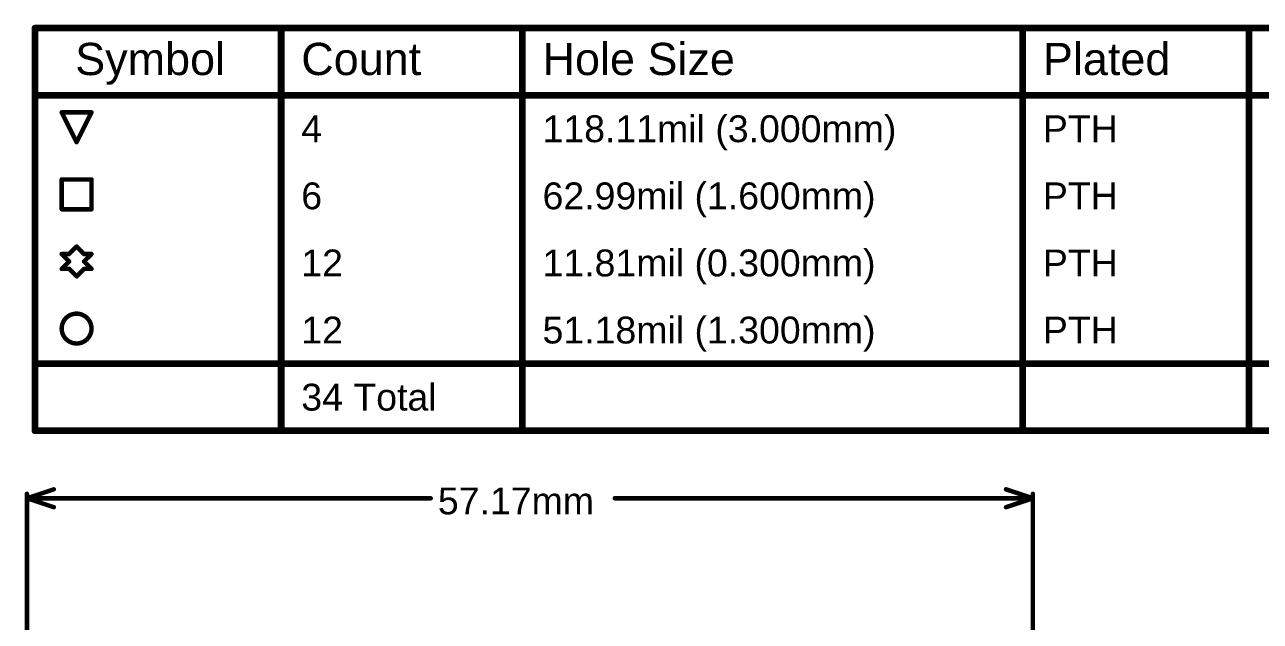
# Model space of a CAD drawing. Header units: inches. Extents: x -4 to 182, y -4 to 85.
# Drawn here: x -4.1 to 66.1, y 51 to 84.9 of the extents above; entities that cross this region are included whole.
import ezdxf

# ---------------------------------------------------------------- set-up
doc = ezdxf.new("R2010")
doc.units = ezdxf.units.IN
doc.layers.add('Dimensions', color=6, linetype='Continuous')
doc.layers.add('Drill Drawing', color=1, linetype='Continuous')
doc.styles.add('Arial', font='', dxfattribs={"height": 0.2})
doc.styles.get('Arial').set_extended_font_data('Arial')

msp = doc.modelspace()

# ---------------------------------------------------------------- linework, layer by layer
at = {"layer": 'Dimensions'}
for points in [[(-4, 58, 0.254, 0.254, 0), (-2.476, 58.508, 0.254, 0.254, 0)], [(-4, 47.254, 0.254, 0.254, 0), (-4, 58.254, 0.254, 0.254, 0)], [(51.65, 58.508, 0.254, 0.254, 0), (53.174, 58, 0.254, 0.254, 0)], [(53.174, 47.254, 0.254, 0.254, 0), (53.174, 58.254, 0.254, 0.254, 0)], [(-4, 58, 0.254, 0.254, 0), (18.95, 58, 0.254, 0.254, 0)], [(-4, 58, 0.254, 0.254, 0), (-2.476, 57.492, 0.254, 0.254, 0)], [(29.411, 58, 0.254, 0.254, 0), (53.174, 58, 0.254, 0.254, 0)], [(51.65, 57.492, 0.254, 0.254, 0), (53.174, 58, 0.254, 0.254, 0)]]:
    msp.add_lwpolyline(points, format="xyseb", dxfattribs=at)
for points in [[(-4.063, 58.254, 0.127, 0.127, 1), (-3.936, 58.254, 0.127, 0.127, 1)], [(-2.539, 58.508, 0.127, 0.127, 1), (-2.412, 58.508, 0.127, 0.127, 1)], [(51.586, 58.508, 0.127, 0.127, 1), (51.713, 58.508, 0.127, 0.127, 1)], [(53.11, 58.254, 0.127, 0.127, 1), (53.237, 58.254, 0.127, 0.127, 1)], [(-4.063, 58, 0.127, 0.127, 1), (-3.936, 58, 0.127, 0.127, 1)], [(-4.063, 58, 0.127, 0.127, 1), (-3.936, 58, 0.127, 0.127, 1)], [(-4.063, 58, 0.127, 0.127, 1), (-3.936, 58, 0.127, 0.127, 1)], [(-2.539, 57.492, 0.127, 0.127, 1), (-2.412, 57.492, 0.127, 0.127, 1)], [(18.886, 58, 0.127, 0.127, 1), (19.013, 58, 0.127, 0.127, 1)], [(29.348, 58, 0.127, 0.127, 1), (29.475, 58, 0.127, 0.127, 1)], [(51.586, 57.492, 0.127, 0.127, 1), (51.713, 57.492, 0.127, 0.127, 1)], [(53.11, 58, 0.127, 0.127, 1), (53.237, 58, 0.127, 0.127, 1)], [(53.11, 58, 0.127, 0.127, 1), (53.237, 58, 0.127, 0.127, 1)], [(53.11, 58, 0.127, 0.127, 1), (53.237, 58, 0.127, 0.127, 1)]]:
    msp.add_lwpolyline(points, format="xyseb", close=True, dxfattribs=at)
at = {"layer": 'Drill Drawing'}
for points in [[(-3.543, 84.696, 0.381, 0.381, 0), (176.291, 84.696, 0.381, 0.381, 0)], [(-3.543, 61.836, 0.381, 0.381, 0), (-3.543, 84.696, 0.381, 0.381, 0)], [(10.449, 61.836, 0.381, 0.381, 0), (10.449, 84.696, 0.381, 0.381, 0)], [(24.161, 61.836, 0.381, 0.381, 0), (24.161, 84.696, 0.381, 0.381, 0)], [(52.601, 61.836, 0.381, 0.381, 0), (52.601, 84.696, 0.381, 0.381, 0)], [(65.45, 61.836, 0.381, 0.381, 0), (65.45, 84.696, 0.381, 0.381, 0)], [(-3.543, 80.886, 0.381, 0.381, 0), (176.291, 80.886, 0.381, 0.381, 0)], [(-2.025, 79.913, 0.254, 0.254, 0), (-0.331, 79.913, 0.254, 0.254, 0)], [(-2.025, 79.913, 0.254, 0.254, 0), (-1.178, 78.219, 0.254, 0.254, 0)], [(-1.178, 78.219, 0.254, 0.254, 0), (-0.331, 79.913, 0.254, 0.254, 0)], [(-2.025, 76.103, 0.254, 0.254, 0), (-0.331, 76.103, 0.254, 0.254, 0)], [(-2.025, 74.409, 0.254, 0.254, 0), (-2.025, 76.103, 0.254, 0.254, 0)], [(-0.331, 74.409, 0.254, 0.254, 0), (-0.331, 76.103, 0.254, 0.254, 0)], [(-2.025, 74.409, 0.254, 0.254, 0), (-0.331, 74.409, 0.254, 0.254, 0)], [(-1.601, 71.869, 0.254, 0.254, 0), (-1.178, 72.293, 0.254, 0.254, 0)], [(-1.178, 72.293, 0.254, 0.254, 0), (-0.755, 71.869, 0.254, 0.254, 0)], [(-2.025, 71.869, 0.254, 0.254, 0), (-1.601, 71.446, 0.254, 0.254, 0)], [(-2.025, 71.869, 0.254, 0.254, 0), (-1.601, 71.869, 0.254, 0.254, 0)], [(-0.755, 71.869, 0.254, 0.254, 0), (-0.331, 71.869, 0.254, 0.254, 0)], [(-0.755, 71.446, 0.254, 0.254, 0), (-0.331, 71.869, 0.254, 0.254, 0)], [(-2.025, 71.023, 0.254, 0.254, 0), (-1.601, 71.446, 0.254, 0.254, 0)], [(-2.025, 71.023, 0.254, 0.254, 0), (-1.601, 71.023, 0.254, 0.254, 0)], [(-1.601, 71.023, 0.254, 0.254, 0), (-1.178, 70.599, 0.254, 0.254, 0)], [(-1.178, 70.599, 0.254, 0.254, 0), (-0.755, 71.023, 0.254, 0.254, 0)], [(-0.755, 71.446, 0.254, 0.254, 0), (-0.331, 71.023, 0.254, 0.254, 0)], [(-0.755, 71.023, 0.254, 0.254, 0), (-0.331, 71.023, 0.254, 0.254, 0)], [(-3.543, 65.646, 0.381, 0.381, 0), (176.291, 65.646, 0.381, 0.381, 0)], [(-3.543, 61.836, 0.381, 0.381, 0), (176.291, 61.836, 0.381, 0.381, 0)]]:
    msp.add_lwpolyline(points, format="xyseb", dxfattribs=at)
for points in [[(-3.639, 84.696, 0.191, 0.191, 1), (-3.448, 84.696, 0.191, 0.191, 1)], [(-3.639, 84.696, 0.191, 0.191, 1), (-3.448, 84.696, 0.191, 0.191, 1)], [(10.354, 84.696, 0.191, 0.191, 1), (10.544, 84.696, 0.191, 0.191, 1)], [(24.066, 84.696, 0.191, 0.191, 1), (24.257, 84.696, 0.191, 0.191, 1)], [(52.506, 84.696, 0.191, 0.191, 1), (52.696, 84.696, 0.191, 0.191, 1)], [(65.355, 84.696, 0.191, 0.191, 1), (65.546, 84.696, 0.191, 0.191, 1)], [(-3.639, 80.886, 0.191, 0.191, 1), (-3.448, 80.886, 0.191, 0.191, 1)], [(-2.088, 79.913, 0.127, 0.127, 1), (-1.961, 79.913, 0.127, 0.127, 1)], [(-2.088, 79.913, 0.127, 0.127, 1), (-1.961, 79.913, 0.127, 0.127, 1)], [(-0.395, 79.913, 0.127, 0.127, 1), (-0.268, 79.913, 0.127, 0.127, 1)], [(-0.395, 79.913, 0.127, 0.127, 1), (-0.268, 79.913, 0.127, 0.127, 1)], [(-1.241, 78.219, 0.127, 0.127, 1), (-1.114, 78.219, 0.127, 0.127, 1)], [(-1.241, 78.219, 0.127, 0.127, 1), (-1.114, 78.219, 0.127, 0.127, 1)], [(-2.088, 76.103, 0.127, 0.127, 1), (-1.961, 76.103, 0.127, 0.127, 1)], [(-2.088, 76.103, 0.127, 0.127, 1), (-1.961, 76.103, 0.127, 0.127, 1)], [(-0.395, 76.103, 0.127, 0.127, 1), (-0.268, 76.103, 0.127, 0.127, 1)], [(-0.395, 76.103, 0.127, 0.127, 1), (-0.268, 76.103, 0.127, 0.127, 1)], [(-2.088, 74.409, 0.127, 0.127, 1), (-1.961, 74.409, 0.127, 0.127, 1)], [(-2.088, 74.409, 0.127, 0.127, 1), (-1.961, 74.409, 0.127, 0.127, 1)], [(-0.395, 74.409, 0.127, 0.127, 1), (-0.268, 74.409, 0.127, 0.127, 1)], [(-0.395, 74.409, 0.127, 0.127, 1), (-0.268, 74.409, 0.127, 0.127, 1)], [(-1.241, 72.293, 0.127, 0.127, 1), (-1.114, 72.293, 0.127, 0.127, 1)], [(-1.241, 72.293, 0.127, 0.127, 1), (-1.114, 72.293, 0.127, 0.127, 1)], [(-2.088, 71.869, 0.127, 0.127, 1), (-1.961, 71.869, 0.127, 0.127, 1)], [(-2.088, 71.869, 0.127, 0.127, 1), (-1.961, 71.869, 0.127, 0.127, 1)], [(-1.665, 71.869, 0.127, 0.127, 1), (-1.538, 71.869, 0.127, 0.127, 1)], [(-1.665, 71.869, 0.127, 0.127, 1), (-1.538, 71.869, 0.127, 0.127, 1)], [(-0.818, 71.869, 0.127, 0.127, 1), (-0.691, 71.869, 0.127, 0.127, 1)], [(-0.818, 71.869, 0.127, 0.127, 1), (-0.691, 71.869, 0.127, 0.127, 1)], [(-0.395, 71.869, 0.127, 0.127, 1), (-0.268, 71.869, 0.127, 0.127, 1)], [(-0.395, 71.869, 0.127, 0.127, 1), (-0.268, 71.869, 0.127, 0.127, 1)], [(-2.088, 71.023, 0.127, 0.127, 1), (-1.961, 71.023, 0.127, 0.127, 1)], [(-2.088, 71.023, 0.127, 0.127, 1), (-1.961, 71.023, 0.127, 0.127, 1)], [(-1.665, 71.446, 0.127, 0.127, 1), (-1.538, 71.446, 0.127, 0.127, 1)], [(-1.665, 71.446, 0.127, 0.127, 1), (-1.538, 71.446, 0.127, 0.127, 1)], [(-1.665, 71.023, 0.127, 0.127, 1), (-1.538, 71.023, 0.127, 0.127, 1)], [(-1.665, 71.023, 0.127, 0.127, 1), (-1.538, 71.023, 0.127, 0.127, 1)], [(-0.818, 71.446, 0.127, 0.127, 1), (-0.691, 71.446, 0.127, 0.127, 1)], [(-0.818, 71.446, 0.127, 0.127, 1), (-0.691, 71.446, 0.127, 0.127, 1)], [(-0.818, 71.023, 0.127, 0.127, 1), (-0.691, 71.023, 0.127, 0.127, 1)], [(-0.818, 71.023, 0.127, 0.127, 1), (-0.691, 71.023, 0.127, 0.127, 1)], [(-0.395, 71.023, 0.127, 0.127, 1), (-0.268, 71.023, 0.127, 0.127, 1)], [(-0.395, 71.023, 0.127, 0.127, 1), (-0.268, 71.023, 0.127, 0.127, 1)], [(-1.241, 70.599, 0.127, 0.127, 1), (-1.114, 70.599, 0.127, 0.127, 1)], [(-1.241, 70.599, 0.127, 0.127, 1), (-1.114, 70.599, 0.127, 0.127, 1)], [(-0.331, 67.636, 0.254, 0.254, 1), (-2.025, 67.636, 0.254, 0.254, 1)], [(-2.088, 67.636, 0.127, 0.127, 1), (-1.961, 67.636, 0.127, 0.127, 1)], [(-0.395, 67.636, 0.127, 0.127, 1), (-0.268, 67.636, 0.127, 0.127, 1)], [(-3.639, 65.646, 0.191, 0.191, 1), (-3.448, 65.646, 0.191, 0.191, 1)], [(-3.639, 61.836, 0.191, 0.191, 1), (-3.448, 61.836, 0.191, 0.191, 1)], [(-3.639, 61.836, 0.191, 0.191, 1), (-3.448, 61.836, 0.191, 0.191, 1)], [(10.354, 61.836, 0.191, 0.191, 1), (10.544, 61.836, 0.191, 0.191, 1)], [(24.066, 61.836, 0.191, 0.191, 1), (24.257, 61.836, 0.191, 0.191, 1)], [(52.506, 61.836, 0.191, 0.191, 1), (52.696, 61.836, 0.191, 0.191, 1)], [(65.355, 61.836, 0.191, 0.191, 1), (65.546, 61.836, 0.191, 0.191, 1)]]:
    msp.add_lwpolyline(points, format="xyseb", close=True, dxfattribs=at)

# ---------------------------------------------------------------- texts
at = {"layer": 'Dimensions', "style": 'Arial'}
msp.add_text('57.17mm', height=1.524, dxfattribs=at).set_placement((19.356, 57.086))
at = {"layer": 'Drill Drawing', "style": 'Arial'}
for s, height, p in [('Symbol', 1.8288, (-1.257, 82.029)), ('Count', 1.8288, (11.592, 82.029)), ('Hole Size', 1.8288, (25.304, 82.029)), ('Plated', 1.8288, (53.744, 82.029)), ('4', 1.524, (11.592, 78.219)), ('118.11mil (3.000mm)', 1.524, (25.304, 78.219)), ('PTH', 1.524, (53.744, 78.219)), ('6', 1.524, (11.592, 74.409)), ('62.99mil (1.600mm)', 1.524, (25.304, 74.409)), ('PTH', 1.524, (53.744, 74.409)), ('12', 1.524, (11.592, 70.599)), ('11.81mil (0.300mm)', 1.524, (25.304, 70.599)), ('PTH', 1.524, (53.744, 70.599)), ('12', 1.524, (11.592, 66.789)), ('51.18mil (1.300mm)', 1.524, (25.304, 66.789)), ('PTH', 1.524, (53.744, 66.789)), ('34 Total', 1.524, (11.592, 62.979))]:
    msp.add_text(s, height=height, dxfattribs=at).set_placement(p)

doc.saveas('drawing.dxf')
